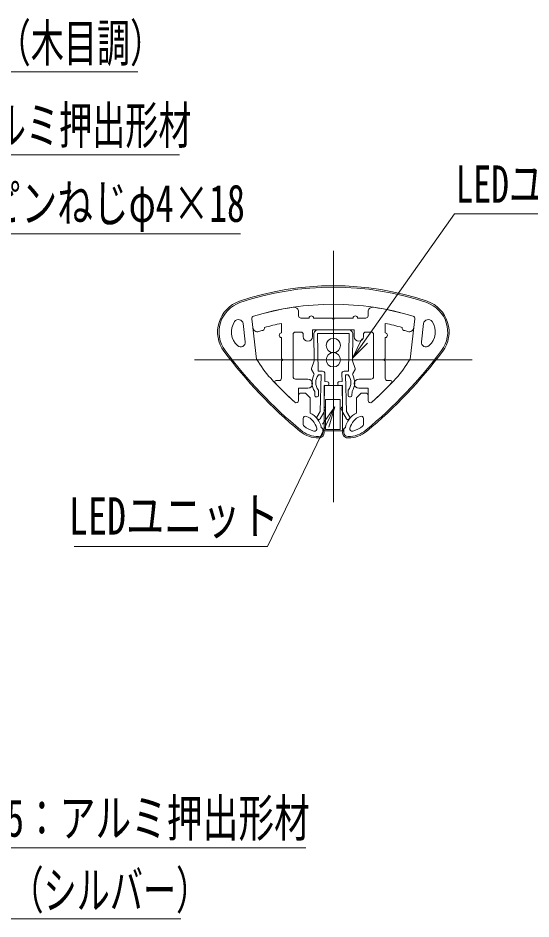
# Model space of a CAD drawing. Units: millimetres, scale not verified. Extents: x -600 to 600, y -416 to 415.
# Drawn here: x -431.3 to -320.5, y 39.2 to 233.9 of the extents above; entities that cross this region are included whole.
import ezdxf
from ezdxf.enums import TextEntityAlignment as Align

# ---------------------------------------------------------------- set-up
doc = ezdxf.new("R2010")
doc.units = ezdxf.units.MM
doc.header["$LTSCALE"] = 5
for name, color, linetype, lineweight in [('0-2_center', 5, 'Continuous', 9), ('0-A_金台', 3, 'Continuous', 9), ('0-B_笠木', 4, 'Continuous', 9), ('0-D_sunpou', 1, 'Continuous', 9), ('1-1_MAZ_SS', 1, 'Continuous', 9), ('1-A_YEL_M', 2, 'Continuous', 9), ('1-B_BLU_M', 5, 'Continuous', 9)]:
    doc.layers.add(name, color=color, linetype=linetype, lineweight=lineweight)
doc.styles.add('ＭＳ ゴシック', font='')
doc.styles.get('ＭＳ ゴシック').set_extended_font_data('MS Gothic')

# ---------------------------------------------------------------- blocks, each defined once
blk = doc.blocks.new('MLeader1')
at = {"layer": '0-D_sunpou', "color": 7}
blk.add_line((-524.018, 125.436), (-522.015, 121.406), dxfattribs=at)
at = {"layer": '0-D_sunpou'}
blk.add_line((-487.743, 54.615), (-369.126, 54.615), dxfattribs=at)
at = {"layer": '0-D_sunpou', "color": 7}
blk.add_lwpolyline([(-522.687, 121.072), (-524.018, 125.436), (-521.344, 121.74)], dxfattribs=at)
at = {"layer": '0-D_sunpou'}
blk.add_lwpolyline([(-522.015, 121.406), (-488.823, 54.615), (-487.743, 54.615)], dxfattribs=at)
at = {"layer": '0-D_sunpou', "color": 2, "style": 'ＭＳ ゴシック', "width": 0.7}
blk.add_text('ブラケットTS-65：アルミ押出形材', height=8.082, dxfattribs=at).set_placement((-487.846, 54.566), align=Align.BOTTOM_LEFT)
blk = doc.blocks.new('MLeader2')
at = {"layer": '0-D_sunpou', "color": 7}
blk.add_line((-544.992, 104.463), (-542.99, 100.434), dxfattribs=at)
at = {"layer": '0-D_sunpou'}
blk.add_line((-511.487, 39.215), (-396.185, 39.215), dxfattribs=at)
at = {"layer": '0-D_sunpou', "color": 7}
blk.add_lwpolyline([(-543.661, 100.1), (-544.992, 104.463), (-542.318, 100.767)], dxfattribs=at)
at = {"layer": '0-D_sunpou'}
blk.add_lwpolyline([(-542.99, 100.434), (-512.567, 39.215), (-511.487, 39.215)], dxfattribs=at)
at = {"layer": '0-D_sunpou', "color": 2, "style": 'ＭＳ ゴシック', "width": 0.65}
blk.add_text('ブラケットカバー：樹脂（シルバー）', height=8.065, dxfattribs=at).set_placement((-511.59, 39.004), align=Align.BOTTOM_LEFT)
blk = doc.blocks.new('MLeader3')
at = {"layer": '0-D_sunpou'}
blk.add_line((-476.755, 187.313), (-383.291, 187.313), dxfattribs=at)
at = {"layer": '0-D_sunpou', "color": 7}
blk.add_line((-498.245, 160.009), (-495.551, 163.613), dxfattribs=at)
at = {"layer": '0-D_sunpou'}
blk.add_lwpolyline([(-495.551, 163.613), (-477.835, 187.313), (-476.755, 187.313)], dxfattribs=at)
at = {"layer": '0-D_sunpou', "color": 7}
blk.add_lwpolyline([(-494.95, 163.164), (-498.245, 160.009), (-496.151, 164.062)], dxfattribs=at)
at = {"layer": '0-D_sunpou', "color": 2, "style": 'ＭＳ ゴシック', "width": 0.7}
blk.add_text('ナベ頭タッピンねじφ4×18', height=8.082, dxfattribs=at).set_placement((-476.867, 187.439), align=Align.BOTTOM_LEFT)
blk = doc.blocks.new('MLeader4')
at = {"layer": '0-D_sunpou'}
blk.add_line((-472.772, 204.346), (-396.454, 204.346), dxfattribs=at)
at = {"layer": '0-D_sunpou', "color": 7}
blk.add_line((-502.526, 168.178), (-499.73, 171.705), dxfattribs=at)
at = {"layer": '0-D_sunpou'}
blk.add_lwpolyline([(-499.73, 171.705), (-473.852, 204.346), (-472.772, 204.346)], dxfattribs=at)
at = {"layer": '0-D_sunpou', "color": 7}
blk.add_lwpolyline([(-499.143, 171.239), (-502.526, 168.178), (-500.318, 172.171)], dxfattribs=at)
at = {"layer": '0-D_sunpou', "color": 2, "style": 'ＭＳ ゴシック', "width": 0.65}
blk.add_text('笠木受：アルミ押出形材', height=8.065, dxfattribs=at).set_placement((-472.502, 204.296), align=Align.BOTTOM_LEFT)
blk = doc.blocks.new('MLeader5')
at = {"layer": '0-D_sunpou'}
blk.add_line((-471.731, 222.292), (-405.449, 222.292), dxfattribs=at)
at = {"layer": '0-D_sunpou', "color": 7}
blk.add_line((-508.876, 175.629), (-506.124, 179.189), dxfattribs=at)
at = {"layer": '0-D_sunpou'}
blk.add_lwpolyline([(-506.124, 179.189), (-472.811, 222.292), (-471.731, 222.292)], dxfattribs=at)
at = {"layer": '0-D_sunpou', "color": 7}
blk.add_lwpolyline([(-505.53, 178.731), (-508.876, 175.629), (-506.717, 179.648)], dxfattribs=at)
at = {"layer": '0-D_sunpou', "color": 2, "style": 'ＭＳ ゴシック', "width": 0.65}
blk.add_text('笠木：樹脂（木目調）', height=8.065, dxfattribs=at).set_placement((-471.461, 222.082), align=Align.BOTTOM_LEFT)
blk = doc.blocks.new('MLeader15')
at = {"layer": '0-D_sunpou', "color": 7}
blk.add_line((-362.903, 149.889), (-364.861, 145.837), dxfattribs=at)
at = {"layer": '0-D_sunpou'}
blk.add_line((-378.548, 119.739), (-419.216, 119.739), dxfattribs=at)
at = {"layer": '0-D_sunpou', "color": 7}
blk.add_lwpolyline([(-365.536, 146.163), (-362.903, 149.889), (-364.185, 145.511)], dxfattribs=at)
at = {"layer": '0-D_sunpou'}
blk.add_lwpolyline([(-364.861, 145.837), (-377.468, 119.739), (-378.548, 119.739)], dxfattribs=at)
at = {"layer": '0-D_sunpou', "color": 2, "style": 'ＭＳ ゴシック', "width": 0.75}
blk.add_text('LEDユニット', height=8.065, dxfattribs=at).set_placement((-420.336, 119.865), align=Align.BOTTOM_LEFT)
blk = doc.blocks.new('MLeader16')
at = {"layer": '0-D_sunpou'}
blk.add_line((-335.953, 191.599), (-259.679, 191.599), dxfattribs=at)
at = {"layer": '0-D_sunpou', "color": 7}
blk.add_line((-359.067, 160.446), (-356.469, 164.119), dxfattribs=at)
at = {"layer": '0-D_sunpou'}
blk.add_lwpolyline([(-356.469, 164.119), (-337.033, 191.599), (-335.953, 191.599)], dxfattribs=at)
at = {"layer": '0-D_sunpou', "color": 7}
blk.add_lwpolyline([(-355.856, 163.686), (-359.067, 160.446), (-357.081, 164.553)], dxfattribs=at)
at = {"layer": '0-D_sunpou', "color": 2, "style": 'ＭＳ ゴシック', "width": 0.7}
blk.add_text('LEDユニット固定パーツ', height=8.065, dxfattribs=at).set_placement((-336.803, 191.571), align=Align.BOTTOM_LEFT)

msp = doc.modelspace()

# ---------------------------------------------------------------- linework, layer by layer
at = {"layer": '0-2_center'}
for p, q in [((-363.217, 136.501), (-363.217, 183.617)), ((-363.217, 179.482), (-363.217, 129.256)), ((-393.217, 160.059), (-333.217, 160.059))]:
    msp.add_line(p, q, dxfattribs=at)
at = {"layer": '0-A_金台'}
for p, q in [((-370.717, 169.559), (-370.717, 170.43)), ((-355.717, 169.559), (-355.717, 170.43)), ((-380.821, 168.931), (-380.59, 167.002)), ((-374.417, 167.923), (-374.417, 165.859)), ((-368.467, 169.059), (-370.217, 169.059)), ((-363.417, 169.059), (-367.467, 169.059)), ((-363.417, 168.959), (-363.417, 169.059)), ((-363.017, 169.059), (-363.017, 168.959)), ((-358.967, 169.059), (-363.017, 169.059)), ((-356.217, 169.059), (-357.967, 169.059)), ((-352.017, 167.923), (-352.017, 165.859)), ((-345.612, 168.931), (-345.843, 167.002)), ((-371.917, 165.559), (-371.917, 156.401)), ((-370.217, 166.059), (-371.417, 166.059)), ((-369.717, 165.559), (-369.717, 165.059)), ((-367.717, 166.559), (-358.717, 166.559)), ((-367.717, 166.559), (-367.717, 165.059)), ((-358.717, 166.559), (-358.717, 165.059)), ((-356.717, 165.559), (-356.717, 165.059)), ((-356.217, 166.059), (-355.017, 166.059)), ((-354.517, 165.559), (-354.517, 156.401)), ((-374.417, 164.859), (-374.417, 160.259)), ((-352.017, 164.859), (-352.017, 160.259)), ((-374.317, 160.259), (-374.417, 160.259)), ((-374.417, 159.859), (-374.417, 156.059)), ((-374.317, 159.859), (-374.417, 159.859)), ((-352.117, 160.259), (-352.017, 160.259)), ((-352.117, 159.859), (-352.017, 159.859)), ((-352.017, 159.859), (-352.017, 156.059)), ((-371.417, 155.901), (-368.717, 155.901)), ((-355.017, 155.901), (-357.717, 155.901)), ((-375.582, 155.559), (-374.917, 155.559)), ((-370.717, 153.901), (-370.717, 151.275)), ((-370.717, 153.901), (-368.717, 153.901)), ((-355.717, 153.901), (-357.717, 153.901)), ((-355.717, 153.901), (-355.717, 151.275)), ((-350.852, 155.559), (-351.517, 155.559))]:
    msp.add_line(p, q, dxfattribs=at)
for centre, radius, start, end in [((-363.217, 113.302), 58.757, 98.46285, 107.07762), ((-371.717, 170.43), 1, 0, 98.46285), ((-354.717, 170.43), 1, 81.53715, 180), ((-363.217, 113.302), 58.757, 72.92238, 81.53715), ((-380.325, 168.99), 0.5, 107.07762, 186.84277), ((-370.217, 169.559), 0.5, 180, 270), ((-367.967, 169.059), 0.5, 0, 180), ((-358.467, 169.059), 0.5, 0, 180), ((-356.217, 169.559), 0.5, 270, 0), ((-346.108, 168.99), 0.5, 353.15723, 72.92238), ((-363.217, 113.302), 55.757, 101.58792, 105.46319), ((-363.217, 168.959), 0.2, 180, 0), ((-363.217, 113.302), 55.757, 74.53681, 78.41208), ((-379.597, 167.122), 1, 186.84277, 286.92797), ((-363.217, 113.302), 55.257, 105.97699, 106.92797), ((-378.564, 166.905), 0.5, 285.97699, 15.72009), ((-374.417, 165.359), 0.5, 90, 270), ((-371.417, 165.559), 0.5, 90, 180), ((-370.217, 165.559), 0.5, 0, 90), ((-356.217, 165.559), 0.5, 90, 180), ((-355.017, 165.559), 0.5, 0, 90), ((-352.017, 165.359), 0.5, 270, 90), ((-347.869, 166.905), 0.5, 164.27991, 254.02301), ((-363.217, 113.302), 55.257, 73.07203, 74.02301), ((-346.836, 167.122), 1, 253.07203, 353.15723), ((-368.717, 165.059), 1, 180, 270), ((-368.717, 165.059), 1, 270, 0), ((-357.717, 165.059), 1, 180, 270), ((-357.717, 165.059), 1, 270, 0), ((-374.317, 160.059), 0.2, 270, 90), ((-352.117, 160.059), 0.2, 90, 270), ((-374.917, 156.059), 0.5, 270, 0), ((-371.417, 156.401), 0.5, 180, 270), ((-368.717, 154.901), 1, 270, 90), ((-357.717, 154.901), 1, 90, 270), ((-355.017, 156.401), 0.5, 270, 0), ((-351.517, 156.059), 0.5, 180, 270), ((-375.582, 155.259), 0.3, 90, 223.90172), ((-306.627, 221.62), 96, 223.90172, 227.44224), ((-419.806, 221.62), 96, 312.55776, 316.09828), ((-350.852, 155.259), 0.3, 316.09828, 90), ((-371.217, 151.275), 0.5, 227.44224, 0), ((-355.217, 151.275), 0.5, 180, 312.55776)]:
    msp.add_arc(centre, radius, start, end, dxfattribs=at)
at = {"layer": '0-B_笠木'}
for p, q in [((-382.709, 167.874), (-382.241, 163.972)), ((-380.821, 168.931), (-379.777, 160.224)), ((-345.612, 168.931), (-346.657, 160.224)), ((-343.725, 167.874), (-344.193, 163.972)), ((-370.717, 152.359), (-370.717, 151.275)), ((-370.217, 152.859), (-369.424, 152.859)), ((-369.07, 152.713), (-368.363, 152.006)), ((-357.363, 152.713), (-358.07, 152.006)), ((-356.217, 152.859), (-357.01, 152.859)), ((-355.717, 152.359), (-355.717, 151.275)), ((-368.217, 148.559), (-368.217, 151.652)), ((-358.217, 148.559), (-358.217, 151.652)), ((-369.717, 147.365), (-369.717, 146.081)), ((-356.717, 147.365), (-356.717, 146.081))]:
    msp.add_line(p, q, dxfattribs=at)
at = {"layer": '0-B_笠木', "color": 5}
for p, q in [((-365.517, 144.359), (-365.517, 145.153)), ((-360.917, 144.359), (-360.917, 145.153))]:
    msp.add_line(p, q, dxfattribs=at)
at = {"layer": '0-B_笠木'}
for centre, radius, start, end in [((-363.217, 113.302), 62.757, 71.16589, 108.83411), ((-381.217, 166.074), 7, 108.83411, 216.67455), ((-363.217, 113.302), 58.757, 72.92238, 107.07762), ((-345.217, 166.074), 7, 323.32545, 71.16589), ((-380.325, 168.99), 0.5, 107.07762, 186.84277), ((-346.108, 168.99), 0.5, 353.15723, 72.92238), ((-381.217, 166.074), 4, 145.92679, 227.75875), ((-383.702, 167.754), 1, 6.84277, 145.92679), ((-342.732, 167.754), 1, 34.07321, 173.15723), ((-345.217, 166.074), 4, 312.24125, 34.07321), ((-383.233, 163.853), 1, 227.75875, 6.84277), ((-343.2, 163.853), 1, 173.15723, 312.24125), ((-306.627, 221.62), 100, 216.67455, 230.37673), ((-419.806, 221.62), 100, 309.62327, 323.32545), ((-361.531, 170.285), 20.835, 208.87217, 223.07572), ((-364.902, 170.285), 20.835, 316.92428, 331.12783), ((-306.627, 221.62), 96, 223.07572, 227.44224), ((-419.806, 221.62), 96, 312.55776, 316.92428), ((-370.217, 152.359), 0.5, 90, 180), ((-369.424, 152.359), 0.5, 45, 90), ((-368.717, 151.652), 0.5, 360, 45), ((-357.717, 151.652), 0.5, 135, 180), ((-357.01, 152.359), 0.5, 90, 135), ((-356.217, 152.359), 0.5, 0, 90), ((-371.217, 151.275), 0.5, 227.44224, 0), ((-355.217, 151.275), 0.5, 180, 312.55776), ((-370.316, 144.466), 4.6, 11.64862, 62.85093), ((-356.118, 144.466), 4.6, 117.14907, 168.35138), ((-369.217, 147.365), 0.5, 69.23596, 180), ((-369.217, 146.081), 0.5, 180, 229.8988), ((-370.316, 144.466), 3.6, 12.71205, 69.23596), ((-356.118, 144.466), 3.6, 110.76404, 167.28795), ((-357.217, 147.365), 0.5, 0, 110.76404), ((-357.217, 146.081), 0.5, 310.1012, 0), ((-366.417, 149.406), 6.247, 230.37673, 270.00001), ((-366.417, 149.406), 4.847, 229.8988, 258.38741), ((-367.292, 145.148), 0.5, 258.38741, 12.71205), ((-366.417, 144.359), 1.2, 270.00001, 54.31467), ((-366.417, 144.359), 1.2, 54.31467, 59.65498), ((-360.017, 144.359), 1.2, 125.68533, 269.99999), ((-360.017, 144.359), 1.2, 120.34502, 125.68533), ((-360.017, 149.406), 6.247, 269.99999, 309.62327), ((-359.142, 145.148), 0.5, 167.28795, 281.61259), ((-360.017, 149.406), 4.847, 281.61259, 310.1012)]:
    msp.add_arc(centre, radius, start, end, dxfattribs=at)
at = {"layer": '0-B_笠木', "color": 5}
for centre, radius, start, end in [((-363.217, 113.302), 62.457, 71.16589, 108.83411), ((-381.217, 166.074), 6.7, 108.83411, 216.67455), ((-345.217, 166.074), 6.7, 323.32545, 71.16589), ((-306.627, 221.62), 99.7, 216.67455, 230.37673), ((-419.806, 221.62), 99.7, 309.62327, 323.32545), ((-366.417, 149.406), 5.947, 230.37673, 270.00001), ((-366.417, 144.359), 0.9, 270.00001, 360), ((-360.017, 144.359), 0.9, 180, 269.99999), ((-360.017, 149.406), 5.947, 269.99999, 309.62327)]:
    msp.add_arc(centre, radius, start, end, dxfattribs=at)
at = {"layer": '1-1_MAZ_SS'}
for centre in [(-363.217, 163.159), (-363.217, 160.059)]:
    msp.add_circle(centre, 1.55, dxfattribs=at)
at = {"layer": '1-A_YEL_M'}
for p, q in [((-367.45, 165.543), (-367.356, 159.848)), ((-366.653, 165.759), (-366.519, 157.573)), ((-366.653, 165.759), (-359.78, 165.759)), ((-366.45, 166.559), (-359.983, 166.559)), ((-359.78, 165.759), (-359.914, 157.573)), ((-358.983, 165.543), (-359.077, 159.848)), ((-367.932, 158.181), (-367.356, 159.848)), ((-358.501, 158.181), (-359.077, 159.848)), ((-367.906, 157.93), (-367.4, 157.081)), ((-358.527, 157.93), (-359.034, 157.081)), ((-366.519, 157.573), (-365.555, 157.589)), ((-366.435, 156.775), (-365.854, 156.784)), ((-365.854, 156.784), (-366.04, 148.885)), ((-365.047, 157.078), (-365.087, 155.352)), ((-361.387, 157.078), (-361.346, 155.352)), ((-359.914, 157.573), (-360.879, 157.589)), ((-359.998, 156.775), (-360.579, 156.784)), ((-360.579, 156.784), (-360.394, 148.885)), ((-365.106, 154.552), (-365.217, 149.853)), ((-365.106, 154.552), (-364.506, 154.527)), ((-365.087, 155.352), (-364.474, 155.326)), ((-364.186, 155.014), (-364.194, 154.815)), ((-362.247, 155.014), (-362.239, 154.815)), ((-361.346, 155.352), (-361.96, 155.326)), ((-361.327, 154.552), (-361.927, 154.527)), ((-361.327, 154.552), (-361.217, 149.853)), ((-367.247, 153.221), (-367.233, 152.361)), ((-366.928, 152.066), (-366.729, 152.069)), ((-366.452, 153.488), (-366.433, 152.374)), ((-359.982, 153.488), (-360, 152.374)), ((-359.505, 152.066), (-359.705, 152.069)), ((-359.186, 153.221), (-359.2, 152.361)), ((-366.768, 147.69), (-366.04, 148.885)), ((-366.085, 147.273), (-365.245, 148.652)), ((-365.245, 148.652), (-364.943, 149.447)), ((-361.188, 148.652), (-361.49, 149.447)), ((-360.348, 147.273), (-361.188, 148.652)), ((-359.665, 147.69), (-360.394, 148.885)), ((-366.668, 147.277), (-366.497, 147.173)), ((-359.765, 147.277), (-359.936, 147.173))]:
    msp.add_line(p, q, dxfattribs=at)
for centre, radius, start, end in [((-366.45, 165.559), 1, 90, 180.94132), ((-359.983, 165.559), 1, 359.05868, 90), ((-367.649, 158.083), 0.3, 160.94132, 210.82877), ((-358.785, 158.083), 0.3, 329.17123, 19.05868), ((-364.425, 155.121), 3.403, 150.8094, 213.95011), ((-367.657, 156.927), 0.3, 330.8094, 30.82877), ((-364.425, 155.121), 2.603, 140.55954, 218.85107), ((-365.547, 157.089), 0.5, 358.65139, 90.94132), ((-360.887, 157.089), 0.5, 89.05868, 181.34861), ((-362.009, 155.121), 2.603, 321.14893, 39.44046), ((-362.009, 155.121), 3.403, 326.04989, 29.1906), ((-358.776, 156.927), 0.3, 149.17123, 209.1906), ((-364.494, 154.827), 0.3, 267.65139, 357.65139), ((-364.486, 155.027), 0.3, 357.65139, 87.65139), ((-361.947, 155.027), 0.3, 92.34861, 182.34861), ((-361.939, 154.827), 0.3, 182.34861, 272.34861), ((-366.933, 152.366), 0.3, 180.94132, 270.94132), ((-366.733, 152.369), 0.3, 270.94132, 0.94132), ((-359.7, 152.369), 0.3, 179.05868, 269.05868), ((-359.5, 152.366), 0.3, 269.05868, 359.05868), ((-365.224, 149.553), 0.3, 339.20203, 88.67102), ((-361.21, 149.553), 0.3, 91.32898, 200.79797), ((-366.512, 147.534), 0.3, 148.65139, 238.65139), ((-366.341, 147.429), 0.3, 238.65139, 328.65139), ((-360.092, 147.429), 0.3, 211.34861, 301.34861), ((-359.921, 147.534), 0.3, 301.34861, 31.34861)]:
    msp.add_arc(centre, radius, start, end, dxfattribs=at)
at = {"layer": '1-B_BLU_M'}
for p, q in [((-361.217, 154.501), (-365.217, 154.501)), ((-365.217, 154.501), (-365.217, 144.701)), ((-361.217, 144.701), (-361.217, 154.501)), ((-364.917, 151.501), (-364.917, 145.001)), ((-361.717, 151.501), (-364.917, 151.501)), ((-361.717, 145.001), (-361.717, 151.501)), ((-365.217, 144.701), (-361.217, 144.701)), ((-364.917, 145.001), (-361.717, 145.001))]:
    msp.add_line(p, q, dxfattribs=at)

# ---------------------------------------------------------------- block references
at = {"layer": '0-D_sunpou'}
for name in ['MLeader5', 'MLeader4', 'MLeader16', 'MLeader3', 'MLeader15', 'MLeader1', 'MLeader2']:
    msp.add_blockref(name, (0, 0), dxfattribs=at)

doc.saveas('drawing.dxf')
